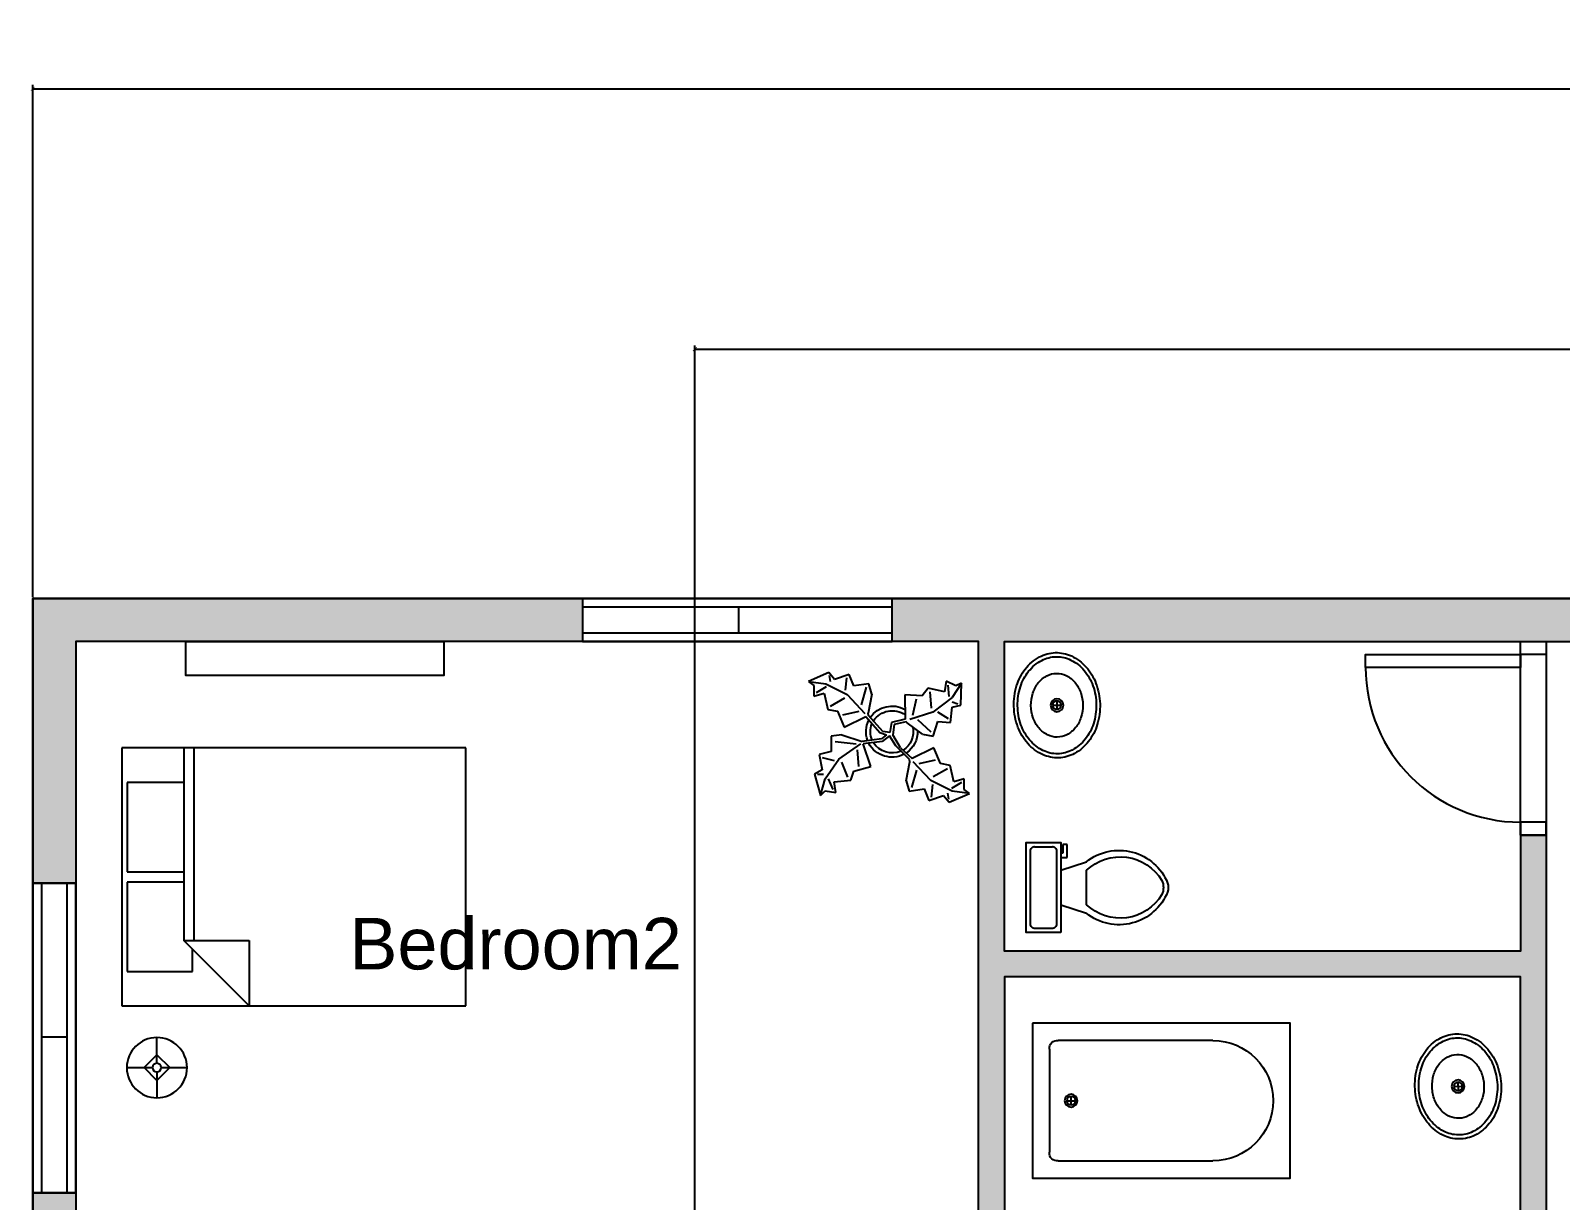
# Model space of a CAD drawing. Header units: inches. Extents: x -6214 to -2652, y -34 to 1855.
# Drawn here: x -4143.7 to -3787.9, y 805 to 1077 of the extents above; entities that cross this region are included whole.
import ezdxf

# ---------------------------------------------------------------- set-up
doc = ezdxf.new("R2010")
doc.units = ezdxf.units.IN
doc.header["$MEASUREMENT"] = 0
for name, color, linetype in [('Blocks', 31, 'Continuous'), ('Dimension', 240, 'Continuous'), ('Door', 62, 'Continuous'), ('Hatches', 13, 'Continuous'), ('Text', 2, 'Continuous'), ('Window', 130, 'Continuous')]:
    doc.layers.add(name, color=color, linetype=linetype)
doc.styles.get("Standard").update_dxf_attribs({"font": 'arial.ttf'})
doc.dimstyles.new('Dim', dxfattribs={"dimscale": 5, "dimtxt": 4.125, "dimasz": 0.18, "dimexe": 0.18, "dimexo": 0.0625, "dimgap": 0.09, "dimtad": 0, "dimdec": 4, "dimzin": 0, "dimdsep": 46, "dimlunit": 4, "dimtxsty": 'Standard', "dimblk": 'ARCHTICK', "dimcen": 0.09, "dimadec": 0, "dimazin": 0, "dimtfac": 1, "dimtdec": 4, "dimtofl": 0, "dimtmove": 0, "dimatfit": 3, "dimfxl": 1, "dimtolj": 1, "dimtzin": 0, "dimarcsym": 0})

# ---------------------------------------------------------------- blocks, each defined once
blk = doc.blocks.new('Window2')
at = {"layer": 'Window'}
for p, q in [((-72, 10), (0, 10)), ((-72, 0), (-72, 10)), ((-72, 8), (0, 8)), ((-36.29, 8), (-36.29, 2)), ((0, 10), (0, 0)), ((0, 2), (-72, 2)), ((0, 0), (-72, 0))]:
    blk.add_line(p, q, dxfattribs=at)
blk = doc.blocks.new('Bed - Queen')
at = {"linetype": 'Continuous'}
for p, q in [((0, -80.00003), (0, 0)), ((0, 0), (59.99999, 0)), ((59.99999, 0), (59.99999, -80.00003)), ((7.99999, -1.2), (28.79998, -1.2)), ((7.99999, -14.4), (7.99999, -1.2)), ((28.79998, -1.2), (28.79998, -14.4)), ((31.19999, -1.2), (51.99999, -1.2)), ((31.19999, -14.4), (31.19999, -1.2)), ((51.99999, -1.2), (51.99999, -16.4)), ((0, -14.4), (44.8, -14.4)), ((44.8, -16.8), (0, -16.8)), ((59.99999, -29.6), (44.8, -14.4)), ((44.8, -14.4), (44.8, -29.6)), ((51.99999, -16.4), (46.79936, -16.4)), ((44.8, -29.6), (59.99999, -29.6)), ((59.99999, -80.00003), (0, -80.00003))]:
    blk.add_line(p, q, dxfattribs=at)
blk = doc.blocks.new('Lamp - Table')
at = {"linetype": 'Continuous'}
for p, q in [((0, 7), (0, 1)), ((-1, 0), (-7, 0)), ((0, 3), (-3, 0)), ((-3, 0), (0, -3)), ((3, 0), (0, 3)), ((0, -3), (3, 0)), ((1, 0), (7, 0)), ((0, -1), (0, -7))]:
    blk.add_line(p, q, dxfattribs=at)
for radius in [7, 1]:
    blk.add_circle((0, 0), radius, dxfattribs=at)
blk = doc.blocks.new('Bath Tub - 26 x 60 in.')
for p, q in [((9, -17), (9, -19)), ((8, -18), (10, -18))]:
    blk.add_line(p, q)
blk.add_lwpolyline([(0, -36), (0, 0), (60, 0), (60, -36)], close=True)
for points in [[(4, -30), (4, -6)], [(6, -4), (42, -4)], [(42, -32), (6, -32)]]:
    blk.add_lwpolyline(points)
for radius in [1.5, 1]:
    blk.add_circle((9, -18), radius)
for centre, radius, start, end in [((5.75, -5.75), 1.77, 81.8699, 188.1301), ((42, -18), 14, 270, 90), ((5.75, -30.25), 1.77, 171.8699, 278.1301)]:
    blk.add_arc(centre, radius, start, end)
blk = doc.blocks.new('Sink - Oval top')
for p, q in [((-1, 0), (1, 0)), ((0, 1), (0, -1))]:
    blk.add_line(p, q)
at = {"linetype": 'Continuous'}
for points in [[(-12.23, 0.39, 0.117634), (-11.46, -3.36, 0.104469), (-8.88, -6.8, 0.090016), (-5.08, -9.07, 0.08192), (-0.32, -10.02, 0.08192), (4.49, -9.38, 0.090016), (8.42, -7.36, 0.104469), (11.22, -4.09, 0.117634), (12.23, -0.39, 0.117634), (11.46, 3.36, 0.104469), (8.88, 6.8, 0.090016), (5.08, 9.07, 0.08192), (0.32, 10.02, 0.08192), (-4.49, 9.38, 0.090016), (-8.42, 7.36, 0.104469), (-11.22, 4.09, 0.117634)], [(-11.29, 0.16, 0.118622), (-10.52, -3.25, 0.104678), (-8.07, -6.36, 0.089562), (-4.54, -8.37, 0.081185), (-0.13, -9.15, 0.081185), (4.3, -8.49, 0.089562), (7.89, -6.58, 0.104678), (10.42, -3.55, 0.118622), (11.29, -0.16, 0.118622), (10.52, 3.25, 0.104678), (8.07, 6.36, 0.089562), (4.54, 8.37, 0.081185), (0.13, 9.15, 0.081185), (-4.3, 8.49, 0.089562), (-7.89, 6.58, 0.104678), (-10.42, 3.55, 0.118622)], [(-7.42, 0.08, 0.118283), (-6.91, -2.17, 0.104607), (-5.29, -4.21, 0.089718), (-2.97, -5.53, 0.081436), (-0.07, -6.04, 0.081436), (2.84, -5.59, 0.089718), (5.2, -4.33, 0.104607), (6.86, -2.32, 0.118283), (7.42, -0.08, 0.118283), (6.91, 2.17, 0.104607), (5.29, 4.21, 0.089718), (2.97, 5.53, 0.081436), (0.07, 6.04, 0.081436), (-2.84, 5.59, 0.089718), (-5.2, 4.33, 0.104607), (-6.86, 2.32, 0.118283)]]:
    blk.add_lwpolyline(points, format="xyb", close=True, dxfattribs=at)
for radius in [1.5, 1]:
    blk.add_circle((0, 0), radius)
blk = doc.blocks.new('Plant - Rubber or Philodendron')
at = {"linetype": 'Continuous'}
for p, q in [((-16.2005, 11.4774), (-13.9899, 8.1064)), ((-16.2005, 11.4774), (-14.8639, 10.7964)), ((-16.0159, 6.3329), (-16.2005, 11.4774)), ((-14.8639, 10.7964), (-12.6195, 11.8975)), ((-13.3174, 8.325), (-13.0735, 11.0065)), ((-12.6195, 11.8975), (-12.1909, 9.4345)), ((4.6914, 8.8812), (5.3859, 11.2828)), ((5.3859, 11.2828), (8.8871, 10.7908)), ((8.8871, 10.7908), (9.9809, 13.4933)), ((9.9809, 13.4933), (13.3837, 12.301)), ((15.3859, 11.3055), (10.3916, 8.7942)), ((10.5828, 12.6946), (10.8893, 9.7953)), ((13.3837, 12.301), (14.68, 13.9039)), ((14.5816, 13.2037), (14.3848, 11.8033)), ((14.68, 13.9039), (19.3848, 11.8146)), ((19.3848, 11.8146), (15.3859, 11.3055)), ((19.3848, 11.8146), (18.1868, 10.9119)), ((18.1868, 10.9119), (18.1925, 8.4119)), ((-13.9899, 8.1064), (-9.5434, 4.7185)), ((-12.1909, 9.4345), (-8.3829, 10.3)), ((-8.8369, 9.409), (-9.0894, 5.6095)), ((-8.3829, 10.3), (-7.0549, 8.501)), ((-7.0549, 8.501), (-3.0284, 8.6941)), ((-4.8529, 4.012), (-5.7184, 7.82)), ((-3.0284, 8.6941), (-3.0709, 3.1041)), ((4.6914, 8.8812), (5.5014, 4.4831)), ((5.9878, 10.4842), (7.1971, 6.3869)), ((10.3916, 8.7942), (6.2847, 4.4028)), ((14.2977, 6.1031), (10.9934, 7.9956)), ((15.7909, 9.1065), (14.8995, 5.3044)), ((15.2875, 10.6053), (17.5907, 9.2105)), ((18.1925, 8.4119), (15.7909, 9.1065)), ((-14.0069, 5.8704), (-16.0159, 6.3329)), ((-15.3434, 6.5514), (-13.9984, 6.9884)), ((-13.5868, 2.2894), (-14.0069, 5.8704)), ((-13.1329, 3.1804), (-10.6614, 4.727)), ((-9.5434, 4.7185), (-4.1917, 2.9888)), ((2.1141, 0.2298), (5.4346, 3.9146)), ((6.1032, 3.6844), (2.8262, -0.031)), ((5.4346, 3.9146), (5.5014, 4.4831)), ((11.1089, 1.1958), (6.1032, 3.6844)), ((7.7005, 4.8881), (11.5025, 3.9967)), ((12.7005, 4.8994), (11.1089, 1.1958)), ((14.8995, 5.3044), (12.7005, 4.8994)), ((-10.6784, 2.491), (-13.5868, 2.2894)), ((-9.5858, -0.8715), (-10.6784, 2.491)), ((-9.1318, 0.0195), (-5.9793, 2.9025)), ((-7.1228, -0.443), (-3.5248, 2.2131)), ((-3.5248, 2.2131), (-3.3011, 2.4355)), ((-3.3011, 2.4355), (-0.5306, 1.7947)), ((-3.0709, 3.1041), (0.0797, 2.3163)), ((-0.5306, 1.7947), (-0.2255, -0.5527)), ((-0.5306, 1.7947), (-0.5306, 1.7947)), ((0.0797, 2.3163), (0.4866, -0.031)), ((0.4866, -0.031), (2.1141, 0.2298)), ((-7.1228, -0.443), (-9.5858, -0.8715)), ((-4.0579, -6.2781), (-0.9375, -3.1608)), ((-2.019, -3.6148), (-0.2255, -0.5527)), ((-0.9375, -3.1608), (0.5883, -0.8135)), ((0.5883, -0.8135), (2.2447, -2.0916)), ((2.8262, -0.031), (1.3003, -0.5527)), ((1.3003, -0.5527), (2.4193, -1.4655)), ((2.2447, -2.0916), (6.7108, -2.6626)), ((2.4193, -1.4655), (6.895, -2.1175)), ((4.943, -7.9659), (6.7108, -2.6626)), ((11.6605, -0.5413), (6.895, -2.1175)), ((12.3677, -6.1981), (7.219, -2.6772)), ((8.3544, -2.7453), (13.1973, -2.1704)), ((11.6605, -0.5413), (14.1354, -0.8948)), ((14.1354, -0.8948), (14.1354, -4.4304)), ((-11.3237, -7.2629), (-9.7321, -3.5593)), ((-6.3237, -7.2516), (-10.1257, -6.3602)), ((-9.7321, -3.5593), (-4.7264, -6.0479)), ((-9.0148, -11.1577), (-4.9047, -6.8122)), ((-2.019, -3.6148), (-4.7264, -6.0479)), ((-4.1246, -6.8466), (-4.0579, -6.2781)), ((-3.3146, -11.2447), (-4.1246, -6.8466)), ((8.125, -4.0768), (7.7715, -7.9659)), ((10.2463, -10.4408), (11.6605, -6.9053)), ((15.5496, -10.7943), (12.3677, -6.1981)), ((16.2567, -5.8446), (13.4283, -6.5517)), ((14.1354, -4.4304), (16.9638, -5.1375)), ((16.9638, -5.1375), (16.2567, -8.673)), ((-14.4141, -11.4699), (-13.5228, -7.6679)), ((-13.5228, -7.6679), (-11.3237, -7.2629)), ((-12.921, -8.4665), (-9.6166, -10.359)), ((-4.611, -12.8477), (-5.8203, -8.7504)), ((8.8321, -9.0266), (4.943, -7.9659)), ((9.5392, -11.1479), (8.8321, -9.0266)), ((17.3174, -9.7337), (15.9032, -9.7337)), ((16.2567, -8.673), (18.0245, -9.7337)), ((18.0245, -9.7337), (16.6103, -14.6834)), ((-18.008, -14.1781), (-16.8101, -13.2754)), ((-18.008, -14.1781), (-14.0091, -13.669)), ((-13.3032, -16.2674), (-18.008, -14.1781)), ((-16.8157, -10.7754), (-14.4141, -11.4699)), ((-16.8101, -13.2754), (-16.8157, -10.7754)), ((-13.9107, -12.9688), (-16.2139, -11.574)), ((-14.0091, -13.669), (-9.0148, -11.1577)), ((-13.2048, -15.5672), (-13.008, -14.1668)), ((-9.206, -15.0581), (-9.5126, -12.1588)), ((-7.5103, -13.1543), (-8.6042, -15.8568)), ((-4.0092, -13.6463), (-7.5103, -13.1543)), ((-3.3146, -11.2447), (-4.0092, -13.6463)), ((13.4283, -11.5015), (9.5392, -11.1479)), ((13.0748, -13.9763), (13.4283, -11.5015)), ((15.5496, -13.6228), (13.0748, -13.9763)), ((14.8425, -10.7943), (13.7819, -13.2692)), ((16.6103, -14.6834), (15.5496, -10.7943)), ((16.6103, -14.6834), (15.5496, -13.6228)), ((-12.0069, -14.6645), (-13.3032, -16.2674)), ((-8.6042, -15.8568), (-12.0069, -14.6645))]:
    blk.add_line(p, q, dxfattribs=at)
for centre, radius, start, end in [((0, 0), 6.1275, 34.37569, 120.1028), ((-0.0601, -0.2075), 5.2461, 33.82192, 124.9414), ((0.0308, 0.1664), 6, 178.6147, 235.1169), ((0.0308, 0.1664), 5, 168.1647, 238.6725), ((-0.2664, 0.1682), 5.2775, 338.4094, 20.03007), ((-0.098, 0.1364), 6.1288, 341.2017, 26.09184), ((-0.0234, 0.3825), 6.1492, 242.5812, 331.2714), ((-0.1102, 0.4886), 5.2883, 247.3711, 327.472)]:
    blk.add_arc(centre, radius, start, end, dxfattribs=at)
blk = doc.blocks.new('Toilet - top')
for p, q in [((9.5, -6), (9.5, -2)), ((-10, -8.5), (-8, -8.5)), ((-10, -9.5), (-10, -8.5)), ((-7, -9.5), (-10, -9.5)), ((-8, -8.5), (-8, -8)), ((-7, -8), (-7, -9.5)), ((-4, -8), (-6, -14)), ((4, -8), (6, -14)), ((4, -14), (-4, -14))]:
    blk.add_line(p, q)
blk.add_lwpolyline([(10.5, -8), (10.5, 0), (-10.5, 0), (-10.5, -8)], close=True)
for points in [[(-9.5, -2), (-9.5, -6)], [(8.5, -1), (-8.5, -1)], [(-8.5, -7), (8.5, -7)]]:
    blk.add_lwpolyline(points)
for centre, radius, start, end in [((-8.62, -1.88), 0.884, 81.8699, 188.1301), ((8.62, -1.88), 0.884, 351.8699, 98.1301), ((-8.62, -6.12), 0.884, 171.8699, 278.1301), ((8.62, -6.12), 0.884, 261.8699, 8.1301), ((3.52, -21.58), 12.17, 141.4691, 247.9714), ((4.2, -21.82), 11.33, 136.3677, 238.9468), ((-3.52, -21.58), 12.17, 292.0284, 38.5307), ((-4.2, -21.82), 11.33, 301.053, 43.6321), ((0, -27.88), 4, 245.7318, 294.2682), ((0, -29), 4, 254.8605, 285.1395)]:
    blk.add_arc(centre, radius, start, end)
blk = doc.blocks.new('_ArchTick')
at = {"color": 0, "linetype": 'ByBlock', "const_width": 0.15}
blk.add_lwpolyline([(-0.5, -0.5), (0.5, 0.5)], dxfattribs=at)
blk = doc.blocks.new('*D35')
at = {"layer": 'Defpoints', "color": 0, "transparency": 16777216}
for p in [(-2783.17, 1063.47), (-4143.17, 944.93), (-2783.17, 944.93)]:
    blk.add_point(p, dxfattribs=at)
at = {"layer": 'Dimension', "color": 0, "lineweight": -2, "transparency": 16777216}
for p, q in [((-4143.17, 945.24), (-4143.17, 1064.37)), ((-2783.17, 945.24), (-2783.17, 1064.37)), ((-4143.17, 1063.47), (-3506.09, 1063.47)), ((-2783.17, 1063.47), (-3420.25, 1063.47))]:
    blk.add_line(p, q, dxfattribs=at)
at = {"layer": 'Dimension', "color": 0, "lineweight": -2, "transparency": 16777216, "xscale": 0.8999999999999999, "yscale": 0.8999999999999999, "zscale": 0.8999999999999999, "rotation": 180}
blk.add_blockref('_ArchTick', (-4143.17, 1063.47), dxfattribs=at)
at = {"layer": 'Dimension', "color": 0, "lineweight": -2, "transparency": 16777216, "xscale": 0.8999999999999999, "yscale": 0.8999999999999999, "zscale": 0.8999999999999999}
blk.add_blockref('_ArchTick', (-2783.17, 1063.47), dxfattribs=at)
at = {"layer": 'Dimension', "color": 0, "transparency": 16777216, "insert": (-3463.17, 1063.47), "char_height": 20.625, "attachment_point": 5}
blk.add_mtext('\\A1;113\'-4"', dxfattribs=at)
blk = doc.blocks.new('*D42')
at = {"layer": 'Defpoints', "color": 0, "transparency": 16777216}
for p in [(-3533.17, 1002.91), (-3989.17, 742.93), (-3533.17, 742.93)]:
    blk.add_point(p, dxfattribs=at)
at = {"layer": 'Dimension', "color": 0, "lineweight": -2, "transparency": 16777216}
for p, q in [((-3989.17, 743.24), (-3989.17, 1003.81)), ((-3533.17, 743.24), (-3533.17, 1003.81)), ((-3989.17, 1002.91), (-3779.11, 1002.91)), ((-3533.17, 1002.91), (-3743.22, 1002.91))]:
    blk.add_line(p, q, dxfattribs=at)
at = {"layer": 'Dimension', "color": 0, "lineweight": -2, "transparency": 16777216, "xscale": 0.8999999999999999, "yscale": 0.8999999999999999, "zscale": 0.8999999999999999, "rotation": 180}
blk.add_blockref('_ArchTick', (-3989.17, 1002.91), dxfattribs=at)
at = {"layer": 'Dimension', "color": 0, "lineweight": -2, "transparency": 16777216, "xscale": 0.8999999999999999, "yscale": 0.8999999999999999, "zscale": 0.8999999999999999}
blk.add_blockref('_ArchTick', (-3533.17, 1002.91), dxfattribs=at)
at = {"layer": 'Dimension', "color": 0, "transparency": 16777216, "insert": (-3761.17, 1002.91), "char_height": 20.625, "attachment_point": 5}
blk.add_mtext("\\A1;38'", dxfattribs=at)

msp = doc.modelspace()

# ---------------------------------------------------------------- hatches: boundary and pattern name
at = {"layer": 'Hatches'}
h = msp.add_hatch(color=256, dxfattribs=at)
h.dxf.hatch_style = 1
h.paths.add_polyline_path([(-3943.27659, 944.92523), (-3943.27659, 934.92523), (-3923.16851, 934.92523), (-3923.16851, 748.92523), (-3931.70595, 748.92523), (-3931.70595, 742.92523), (-3923.16851, 742.92523), (-3917.16851, 742.92523), (-3849.47178, 742.92523), (-3849.47178, 748.92523), (-3917.16851, 748.92523), (-3917.16851, 784.92523), (-3917.16851, 856.95202), (-3797.16851, 856.95202), (-3797.16851, 748.92523), (-3804.47178, 748.92523), (-3804.47178, 742.92523), (-3797.16851, 742.92523), (-3791.16851, 742.92523), (-3718.6063, 742.92523), (-3718.6063, 748.92523), (-3791.16851, 748.92523), (-3791.16851, 889.92551), (-3797.16851, 889.92551), (-3797.16851, 874.92523), (-3797.16851, 868.92523), (-3797.16851, 862.95202), (-3917.16851, 862.95202), (-3917.16851, 868.92523), (-3917.16851, 874.92523), (-3917.16851, 934.92523), (-3797.16851, 934.92523), (-3791.16851, 934.92523), (-3681.01606, 934.92523), (-3681.01606, 944.92523)])
h.paths.add_polyline_path([(-4143.16851, 705.46405), (-4133.16851, 705.46405), (-4133.16851, 806.69538), (-4143.16851, 806.69538)])
h = msp.add_hatch(color=256, dxfattribs=at)
h.dxf.hatch_style = 1
h.paths.add_polyline_path([(-4143.16851, 944.92523), (-4015.27659, 944.92523), (-4015.27659, 934.92523), (-4133.16851, 934.92523), (-4133.16851, 878.69538), (-4143.16851, 878.69538)])
h.paths.add_polyline_path([(-4143.16851, 633.46405), (-4133.16851, 633.46405), (-4133.16851, 562.92523), (-4097.16851, 562.92523), (-3995.16851, 562.92523), (-3995.16851, 572.71523), (-3989.16851, 572.71523), (-3989.16851, 562.92523), (-3904.20298, 562.92523), (-3904.20298, 552.92523), (-4143.16851, 552.92523)])
h.paths.add_polyline_path([(-3832.20298, 562.92523), (-3695.76793, 562.92523), (-3695.76793, 558.92523), (-3698.76793, 558.92523), (-3698.76793, 552.92523), (-3832.20298, 552.92523)])
h.paths.add_polyline_path([(-3617.76849, 562.92523), (-3533.16851, 562.92523), (-3533.16851, 742.92523), (-3544.0441, 742.92523), (-3544.0441, 748.92523), (-3533.16851, 748.92523), (-3533.16851, 806.69538), (-3523.16851, 806.69538), (-3523.16851, 552.92523), (-3614.76849, 552.92523), (-3614.76849, 558.92523), (-3617.76849, 558.92523)])
h.paths.add_polyline_path([(-4133.16851, 748.92523), (-3989.16851, 748.92523), (-3976.70567, 748.92523), (-3976.70567, 742.92523), (-3989.16851, 742.92523), (-3989.16851, 705.15624), (-3995.16851, 705.15624), (-3995.16851, 742.92523), (-4133.16851, 742.92523)])
h.paths.add_polyline_path([(-3995.16851, 645.15624), (-3989.16851, 645.15624), (-3989.16851, 617.71495), (-3995.16851, 617.71495)])
h = msp.add_hatch(color=256, dxfattribs=at)
h.dxf.hatch_style = 1
h.paths.add_polyline_path([(-3681.01606, 944.92523), (-3943.27659, 944.92523), (-3943.27659, 934.92523), (-3923.16851, 934.92523), (-3923.16851, 748.92523), (-3931.70595, 748.92523), (-3931.70595, 742.92523), (-3923.16851, 742.92523), (-3917.16851, 742.92523), (-3849.47178, 742.92523), (-3849.47178, 748.92523), (-3917.16851, 748.92523), (-3917.16851, 784.92523), (-3917.16851, 856.95202), (-3797.16851, 856.95202), (-3797.16851, 748.92523), (-3804.47178, 748.92523), (-3804.47178, 742.92523), (-3797.16851, 742.92523), (-3791.16851, 742.92523), (-3718.6063, 742.92523), (-3718.6063, 748.92523), (-3791.16851, 748.92523), (-3791.16851, 889.92551), (-3797.16851, 889.92551), (-3797.16851, 874.92523), (-3797.16851, 868.92523), (-3797.16851, 862.95202), (-3917.16851, 862.95202), (-3917.16851, 868.92523), (-3917.16851, 874.92523), (-3917.16851, 934.92523), (-3797.16851, 934.92523), (-3791.16851, 934.92523), (-3681.01606, 934.92523)])
h.paths.add_polyline_path([(-3523.16851, 944.92523), (-3609.01606, 944.92523), (-3609.01606, 934.92523), (-3533.16851, 934.92523), (-3533.16851, 748.92523), (-3544.0441, 748.92523), (-3544.0441, 742.92523), (-3533.16851, 742.92523), (-3533.16851, 562.92523), (-3617.76849, 562.92523), (-3617.76849, 558.92523), (-3614.76849, 558.92523), (-3614.76849, 552.92523), (-3523.16851, 552.92523)])

# ---------------------------------------------------------------- linework, layer by layer
msp.add_line((-4143.16851, 944.92523, 159), (-3523.16851, 944.92523, 159))
for points in [[(-3403.16851, 120.92523), (-3403.16851, 40.92523), (-2783.16851, 40.92523), (-2783.16851, 432.92523), (-2783.16851, 552.92523), (-2783.16851, 944.92523), (-3403.16851, 944.92523), (-3403.16851, 867.32939), (-3523.16851, 867.32939), (-3523.16851, 944.92523), (-4143.16851, 944.92523), (-4143.16851, 552.92523), (-4143.16851, 432.92523), (-4143.16851, 40.92523), (-3523.16851, 40.92523), (-3523.16851, 120.92523), (-3403.16851, 120.92523), (-3523.16851, 120.92523)], [(-3923.16851, 748.92523), (-3923.16851, 934.92523), (-4133.16851, 934.92523), (-4133.16851, 748.92523)], [(-3791.16851, 889.92551), (-3797.16851, 889.92551), (-3791.16851, 889.92551), (-3791.16851, 748.92523), (-3589.04382, 748.92523)], [(-3797.16851, 748.92523), (-3797.16851, 856.95202), (-3917.16851, 856.95202), (-3917.16851, 748.92523)]]:
    msp.add_lwpolyline(points)
for points, elevation in [([(-4143.16851, 944.92523), (-3523.16851, 944.92523), (-3523.16851, 40.92523), (-4143.16851, 40.92523)], 159), ([(-4143.16851, 944.92523), (-2783.16851, 944.92523), (-2783.16851, 40.92523), (-4143.16851, 40.92523)], 270), ([(-4015.27659, 934.92523), (-3943.27659, 934.92523), (-3943.27659, 944.92523), (-4015.27659, 944.92523)], 84), ([(-3791.16851, 889.92551), (-3797.16851, 889.92551), (-3797.16851, 934.92551), (-3791.16851, 934.92551)], 111), ([(-4143.16851, 878.69538), (-4133.16851, 878.69538), (-4133.16851, 806.69538), (-4143.16851, 806.69538)], 84)]:
    msp.add_lwpolyline(points, close=True, dxfattribs=dict(elevation=elevation))
at = {"linetype": 'Continuous'}
msp.add_lwpolyline([(-3797.16851, 889.92551), (-3797.16851, 874.92523), (-3797.16851, 868.92523), (-3797.16851, 862.95202), (-3917.16851, 862.95202), (-3917.16851, 868.92523), (-3917.16851, 874.92523), (-3917.16851, 934.92523), (-3797.16851, 934.92523), (-3791.16851, 934.92523), (-3533.16851, 934.92523)], dxfattribs=at)
at = {"layer": 'Blocks'}
msp.add_lwpolyline([(-4107.5486, 934.92523), (-4047.54861, 934.92523), (-4047.54861, 927.02628), (-4107.5486, 927.02628)], close=True, dxfattribs=at)
at = {"layer": 'Door'}
for points in [[(-3797.16851, 931.92523), (-3797.16851, 934.92523), (-3791.16851, 934.92523), (-3791.16851, 931.92523)], [(-3833.16851, 928.92523), (-3833.16851, 931.92523), (-3797.16851, 931.92523), (-3797.16851, 928.92523)], [(-3797.16851, 892.92551), (-3797.16851, 889.92551), (-3791.16851, 889.92551), (-3791.16851, 892.92551)]]:
    msp.add_lwpolyline(points, close=True, dxfattribs=at)
msp.add_arc((-3797.16851, 928.92523), 36, 180, 270, dxfattribs=at)
at = {"layer": 'Window', "linetype": 'Continuous'}
for p, q in [((-3797.16851, 934.92523), (-3791.16851, 934.92523)), ((-3797.16851, 889.92551), (-3791.16851, 889.92551))]:
    msp.add_line(p, q, dxfattribs=at)

# ---------------------------------------------------------------- block references
at = {"layer": 'Blocks', "xscale": -1}
for name, p, rotation in [('Sink - Oval top', (-3904.94928, 920.11044), 90), ('Bed - Queen', (-4122.41411, 910.1809), 90), ('Toilet - top', (-3912.07425, 877.71978), 90), ('Bath Tub - 26 x 60 in.', (-3910.66744, 810.1476), 180), ('Sink - Oval top', (-3811.65949, 831.46545), 91.6626135090053), ('Lamp - Table', (-4114.28207, 835.83169), 90)]:
    msp.add_blockref(name, p, dxfattribs=dict(at, rotation=rotation))
msp.add_blockref('Plant - Rubber or Philodendron', (-3943.32259, 913.79994), dxfattribs=at)
at = {"layer": 'Window', "xscale": -1}
msp.add_blockref('Window2', (-4015.27659, 934.92523), dxfattribs=at)
at = {"layer": 'Window', "xscale": -1, "rotation": 90}
msp.add_blockref('Window2', (-4133.16851, 806.69538), dxfattribs=at)

# ---------------------------------------------------------------- texts
at = {"layer": 'Text', "insert": (-3992.19483, 870.66522), "char_height": 12, "attachment_point": 3}
msp.add_mtext_dynamic_manual_height_columns('Bedroom2', width=103.5966819, gutter_width=371.40247, heights=[0], dxfattribs=at)

# ---------------------------------------------------------------- dimensions: what is measured, and where the dimension line sits
at = {"layer": 'Dimension'}
for base, p1, p2, picture, middle in [((-2783.16851, 1063.47462), (-4143.16851, 944.92523), (-2783.16851, 944.92523), '*D35', (-3463.16851, 1063.47462)), ((-3533.16851, 1002.90617), (-3989.16851, 742.92523), (-3533.16851, 742.92523), '*D42', (-3761.16851, 1002.90617))]:
    dim = msp.add_linear_dim(base=base, p1=p1, p2=p2, dimstyle='Dim', dxfattribs=at)
    dim.commit()
    dim.dimension.update_dxf_attribs({"geometry": picture, "text_midpoint": middle})

doc.saveas('drawing.dxf')
